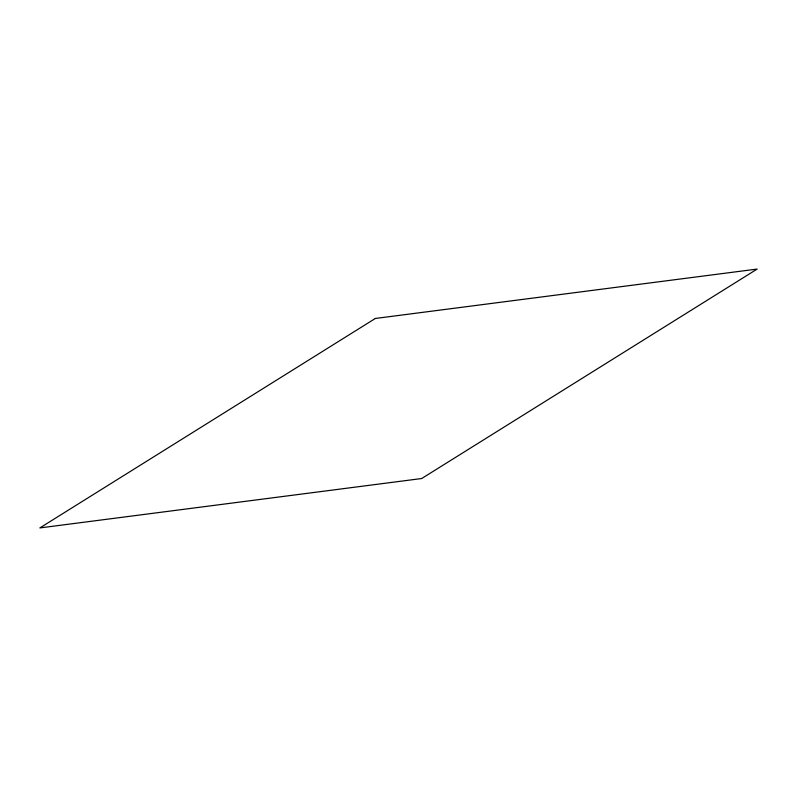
<?xml version="1.0" encoding="UTF-8"?>
<svg xmlns="http://www.w3.org/2000/svg" width="797" height="797" viewBox="0 0 797 797"><rect width="100%" height="100%" fill="white"/><g stroke="black" fill="none" stroke-linecap="round" stroke-linejoin="round"><path stroke-width="1.2" d="M375.317 318.471L39.85 527.933L421.683 478.529L757.15 269.067L375.317 318.471"/></g></svg>
